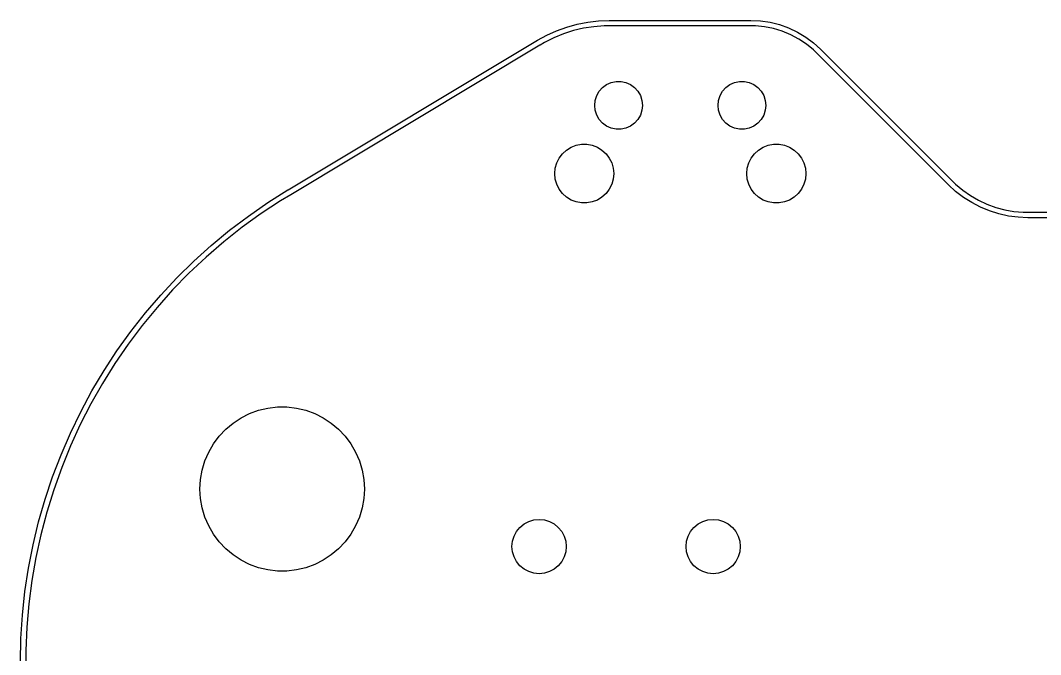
# Model space of a CAD drawing. Extents: x 96 to 246, y -139 to -34.
# Drawn here: x 95.51 to 132.74, y -59.78 to -36.64 of the extents above; entities that cross this region are included whole.
import ezdxf

# ---------------------------------------------------------------- set-up
doc = ezdxf.new("R2010")
doc.units = 0
doc.layers.add('BLACK', color=7, linetype='CONTINUOUS')

msp = doc.modelspace()

# ---------------------------------------------------------------- linework, layer by layer
at = {"layer": 'BLACK', "linetype": 'CONTINUOUS'}
for p, q in [((115.449541, -36.881473), (115.828897, -36.776394)), ((115.828897, -36.776394), (116.215227, -36.700888)), ((116.215227, -36.700888), (116.60623, -36.655407)), ((116.81033, -36.840183), (116.432972, -36.869372)), ((116.60623, -36.655407), (116.999577, -36.64022)), ((116.99931, -36.840219), (116.81033, -36.840183)), ((116.999573, -36.840245), (116.99931, -36.840219)), ((116.999575, -36.840246), (116.999573, -36.840245)), ((122.15777, -36.838337), (116.999575, -36.840246)), ((116.999577, -36.64022), (116.999577, -36.640246)), ((116.999577, -36.640246), (117.006709, -36.642157)), ((117.006709, -36.642157), (122.164905, -36.640249)), ((122.164902, -36.840249), (122.15777, -36.838337)), ((122.331933, -36.840253), (122.164902, -36.840249)), ((122.164905, -36.640249), (122.164907, -36.640249)), ((122.164907, -36.640249), (122.164908, -36.640249)), ((122.164908, -36.640249), (122.517768, -36.657593)), ((122.664387, -36.873003), (122.331933, -36.840253)), ((122.517768, -36.657593), (122.867228, -36.709436)), ((122.867228, -36.709436), (123.209926, -36.795279)), ((123.209926, -36.795279), (123.542561, -36.914295)), ((114.375666, -37.367021), (114.720742, -37.177676)), ((114.720742, -37.177676), (115.079421, -37.0155)), ((115.330028, -37.129497), (114.979395, -37.272004)), ((115.079421, -37.0155), (115.449541, -36.881473)), ((115.690609, -37.014461), (115.330028, -37.129497)), ((116.058988, -36.92758), (115.690609, -37.014461)), ((116.432972, -36.869372), (116.058988, -36.92758)), ((122.99203, -36.938179), (122.664387, -36.873003)), ((123.311709, -37.035152), (122.99203, -36.938179)), ((123.620344, -37.16299), (123.311709, -37.035152)), ((123.542561, -36.914295), (123.861929, -37.065339)), ((123.914964, -37.32046), (123.620344, -37.16299)), ((123.861929, -37.065339), (124.164957, -37.246957)), ((105.280402, -42.826411), (114.375643, -37.367032)), ((114.471425, -37.540566), (105.376185, -42.999946)), ((114.375643, -37.367032), (114.375666, -37.367021)), ((114.478544, -37.53853), (114.471425, -37.540566)), ((114.478545, -37.53853), (114.478544, -37.53853)), ((114.640799, -37.441131), (114.478545, -37.53853)), ((114.979395, -37.272004), (114.640799, -37.441131)), ((124.192733, -37.506047), (123.914964, -37.32046)), ((124.164957, -37.246957), (124.448726, -37.457399)), ((124.450976, -37.717964), (124.192733, -37.506047)), ((124.448726, -37.457399), (124.710504, -37.694639)), ((124.568868, -37.835845), (124.450976, -37.717964)), ((124.569065, -37.836085), (124.568868, -37.835845)), ((129.368673, -42.632984), (124.569065, -37.836085)), ((124.710504, -37.694639), (124.710483, -37.69466)), ((124.710483, -37.69466), (124.714181, -37.701064)), ((124.714181, -37.701064), (129.513786, -42.49796)), ((116.75617, -39.092225), (116.903652, -38.985073)), ((116.75617, -39.092225), (116.903652, -38.985073)), ((116.903652, -38.985073), (117.070189, -38.910926)), ((116.903652, -38.985073), (117.070189, -38.910926)), ((117.070189, -38.910926), (117.248503, -38.873024)), ((117.070189, -38.910926), (117.248503, -38.873024)), ((117.248503, -38.873024), (117.430801, -38.873024)), ((117.248503, -38.873024), (117.430801, -38.873024)), ((117.430801, -38.873024), (117.609115, -38.910926)), ((117.430801, -38.873024), (117.609115, -38.910926)), ((117.609115, -38.910926), (117.775652, -38.985073)), ((117.609115, -38.910926), (117.775652, -38.985073)), ((117.775652, -38.985073), (117.923134, -39.092225)), ((117.775652, -38.985073), (117.923134, -39.092225)), ((121.25617, -39.092225), (121.403652, -38.985073)), ((121.25617, -39.092225), (121.403652, -38.985073)), ((121.403652, -38.985073), (121.570189, -38.910926)), ((121.403652, -38.985073), (121.570189, -38.910926)), ((121.570189, -38.910926), (121.748503, -38.873024)), ((121.570189, -38.910926), (121.748503, -38.873024)), ((121.748503, -38.873024), (121.930801, -38.873024)), ((121.748503, -38.873024), (121.930801, -38.873024)), ((121.930801, -38.873024), (122.109115, -38.910926)), ((121.930801, -38.873024), (122.109115, -38.910926)), ((122.109115, -38.910926), (122.275652, -38.985073)), ((122.109115, -38.910926), (122.275652, -38.985073)), ((122.275652, -38.985073), (122.423134, -39.092225)), ((122.275652, -38.985073), (122.423134, -39.092225)), ((116.486707, -39.558948), (116.54304, -39.385573)), ((116.486707, -39.558948), (116.54304, -39.385573)), ((116.54304, -39.385573), (116.634189, -39.227698)), ((116.54304, -39.385573), (116.634189, -39.227698)), ((116.634189, -39.227698), (116.75617, -39.092225)), ((116.634189, -39.227698), (116.75617, -39.092225)), ((117.923134, -39.092225), (118.045115, -39.227698)), ((117.923134, -39.092225), (118.045115, -39.227698)), ((118.045115, -39.227698), (118.136264, -39.385573)), ((118.045115, -39.227698), (118.136264, -39.385573)), ((118.136264, -39.385573), (118.192597, -39.558948)), ((118.136264, -39.385573), (118.192597, -39.558948)), ((120.986707, -39.558948), (121.04304, -39.385573)), ((120.986707, -39.558948), (121.04304, -39.385573)), ((121.04304, -39.385573), (121.134189, -39.227698)), ((121.04304, -39.385573), (121.134189, -39.227698)), ((121.134189, -39.227698), (121.25617, -39.092225)), ((121.134189, -39.227698), (121.25617, -39.092225)), ((122.423134, -39.092225), (122.545115, -39.227698)), ((122.423134, -39.092225), (122.545115, -39.227698)), ((122.545115, -39.227698), (122.636264, -39.385573)), ((122.545115, -39.227698), (122.636264, -39.385573)), ((122.636264, -39.385573), (122.692597, -39.558948)), ((122.636264, -39.385573), (122.692597, -39.558948)), ((116.467652, -39.740247), (116.486707, -39.558948)), ((116.467652, -39.740247), (116.486707, -39.558948)), ((116.486707, -39.921546), (116.467652, -39.740247)), ((116.486707, -39.921546), (116.467652, -39.740247)), ((118.192597, -39.558948), (118.211652, -39.740247)), ((118.192597, -39.558948), (118.211652, -39.740247)), ((118.211652, -39.740247), (118.192597, -39.921546)), ((118.211652, -39.740247), (118.192597, -39.921546)), ((120.967652, -39.740247), (120.986707, -39.558948)), ((120.967652, -39.740247), (120.986707, -39.558948)), ((120.986707, -39.921546), (120.967652, -39.740247)), ((120.986707, -39.921546), (120.967652, -39.740247)), ((122.692597, -39.558948), (122.711652, -39.740247)), ((122.692597, -39.558948), (122.711652, -39.740247)), ((122.711652, -39.740247), (122.692597, -39.921546)), ((122.711652, -39.740247), (122.692597, -39.921546)), ((116.54304, -40.094921), (116.486707, -39.921546)), ((116.54304, -40.094921), (116.486707, -39.921546)), ((116.634189, -40.252796), (116.54304, -40.094921)), ((116.634189, -40.252796), (116.54304, -40.094921)), ((118.136264, -40.094921), (118.045115, -40.252796)), ((118.136264, -40.094921), (118.045115, -40.252796)), ((118.192597, -39.921546), (118.136264, -40.094921)), ((118.192597, -39.921546), (118.136264, -40.094921)), ((121.04304, -40.094921), (120.986707, -39.921546)), ((121.04304, -40.094921), (120.986707, -39.921546)), ((121.134189, -40.252796), (121.04304, -40.094921)), ((121.134189, -40.252796), (121.04304, -40.094921)), ((122.636264, -40.094921), (122.545115, -40.252796)), ((122.636264, -40.094921), (122.545115, -40.252796)), ((122.692597, -39.921546), (122.636264, -40.094921)), ((122.692597, -39.921546), (122.636264, -40.094921)), ((116.75617, -40.388269), (116.634189, -40.252796)), ((116.75617, -40.388269), (116.634189, -40.252796)), ((116.903652, -40.495421), (116.75617, -40.388269)), ((116.903652, -40.495421), (116.75617, -40.388269)), ((117.070189, -40.569568), (116.903652, -40.495421)), ((117.070189, -40.569568), (116.903652, -40.495421)), ((117.248503, -40.60747), (117.070189, -40.569568)), ((117.248503, -40.60747), (117.070189, -40.569568)), ((117.609115, -40.569568), (117.430801, -40.60747)), ((117.609115, -40.569568), (117.430801, -40.60747)), ((117.775652, -40.495421), (117.609115, -40.569568)), ((117.775652, -40.495421), (117.609115, -40.569568)), ((117.923134, -40.388269), (117.775652, -40.495421)), ((117.923134, -40.388269), (117.775652, -40.495421)), ((118.045115, -40.252796), (117.923134, -40.388269)), ((118.045115, -40.252796), (117.923134, -40.388269)), ((121.25617, -40.388269), (121.134189, -40.252796)), ((121.25617, -40.388269), (121.134189, -40.252796)), ((121.403652, -40.495421), (121.25617, -40.388269)), ((121.403652, -40.495421), (121.25617, -40.388269)), ((121.570189, -40.569568), (121.403652, -40.495421)), ((121.570189, -40.569568), (121.403652, -40.495421)), ((121.748503, -40.60747), (121.570189, -40.569568)), ((121.748503, -40.60747), (121.570189, -40.569568)), ((122.109115, -40.569568), (121.930801, -40.60747)), ((122.109115, -40.569568), (121.930801, -40.60747)), ((122.275652, -40.495421), (122.109115, -40.569568)), ((122.275652, -40.495421), (122.109115, -40.569568)), ((122.423134, -40.388269), (122.275652, -40.495421)), ((122.423134, -40.388269), (122.275652, -40.495421)), ((122.545115, -40.252796), (122.423134, -40.388269)), ((122.545115, -40.252796), (122.423134, -40.388269)), ((117.430801, -40.60747), (117.248503, -40.60747)), ((117.430801, -40.60747), (117.248503, -40.60747)), ((121.930801, -40.60747), (121.748503, -40.60747)), ((121.930801, -40.60747), (121.748503, -40.60747)), ((115.435614, -41.370782), (115.604592, -41.266156)), ((115.435614, -41.370782), (115.604592, -41.266156)), ((115.604592, -41.266156), (115.789917, -41.194361)), ((115.604592, -41.266156), (115.789917, -41.194361)), ((115.789917, -41.194361), (115.985279, -41.157841)), ((115.789917, -41.194361), (115.985279, -41.157841)), ((115.985279, -41.157841), (116.184025, -41.157841)), ((115.985279, -41.157841), (116.184025, -41.157841)), ((116.184025, -41.157841), (116.379387, -41.194361)), ((116.184025, -41.157841), (116.379387, -41.194361)), ((116.379387, -41.194361), (116.564712, -41.266156)), ((116.379387, -41.194361), (116.564712, -41.266156)), ((116.564712, -41.266156), (116.73369, -41.370782)), ((116.564712, -41.266156), (116.73369, -41.370782)), ((122.445614, -41.370782), (122.614592, -41.266156)), ((122.445614, -41.370782), (122.614592, -41.266156)), ((122.614592, -41.266156), (122.799917, -41.194361)), ((122.614592, -41.266156), (122.799917, -41.194361)), ((122.799917, -41.194361), (122.995279, -41.157841)), ((122.799917, -41.194361), (122.995279, -41.157841)), ((122.995279, -41.157841), (123.194025, -41.157841)), ((122.995279, -41.157841), (123.194025, -41.157841)), ((123.194025, -41.157841), (123.389387, -41.194361)), ((123.194025, -41.157841), (123.389387, -41.194361)), ((123.389387, -41.194361), (123.574712, -41.266156)), ((123.389387, -41.194361), (123.574712, -41.266156)), ((123.574712, -41.266156), (123.74369, -41.370782)), ((123.574712, -41.266156), (123.74369, -41.370782)), ((115.080379, -41.84119), (115.168968, -41.66328)), ((115.080379, -41.84119), (115.168968, -41.66328)), ((115.168968, -41.66328), (115.288739, -41.504677)), ((115.168968, -41.66328), (115.288739, -41.504677)), ((115.288739, -41.504677), (115.435614, -41.370782)), ((115.288739, -41.504677), (115.435614, -41.370782)), ((116.73369, -41.370782), (116.880565, -41.504677)), ((116.73369, -41.370782), (116.880565, -41.504677)), ((116.880565, -41.504677), (117.000336, -41.66328)), ((116.880565, -41.504677), (117.000336, -41.66328)), ((117.000336, -41.66328), (117.088925, -41.84119)), ((117.000336, -41.66328), (117.088925, -41.84119)), ((122.090379, -41.84119), (122.178968, -41.66328)), ((122.090379, -41.84119), (122.178968, -41.66328)), ((122.178968, -41.66328), (122.298739, -41.504677)), ((122.178968, -41.66328), (122.298739, -41.504677)), ((122.298739, -41.504677), (122.445614, -41.370782)), ((122.298739, -41.504677), (122.445614, -41.370782)), ((123.74369, -41.370782), (123.890565, -41.504677)), ((123.74369, -41.370782), (123.890565, -41.504677)), ((123.890565, -41.504677), (124.010336, -41.66328)), ((123.890565, -41.504677), (124.010336, -41.66328)), ((124.010336, -41.66328), (124.098925, -41.84119)), ((124.010336, -41.66328), (124.098925, -41.84119)), ((115.007652, -42.230247), (115.02599, -42.032349)), ((115.007652, -42.230247), (115.02599, -42.032349)), ((115.02599, -42.032349), (115.080379, -41.84119)), ((115.02599, -42.032349), (115.080379, -41.84119)), ((117.088925, -41.84119), (117.143314, -42.032349)), ((117.088925, -41.84119), (117.143314, -42.032349)), ((117.143314, -42.032349), (117.161652, -42.230247)), ((117.143314, -42.032349), (117.161652, -42.230247)), ((122.017652, -42.230247), (122.03599, -42.032349)), ((122.017652, -42.230247), (122.03599, -42.032349)), ((122.03599, -42.032349), (122.090379, -41.84119)), ((122.03599, -42.032349), (122.090379, -41.84119)), ((124.098925, -41.84119), (124.153314, -42.032349)), ((124.098925, -41.84119), (124.153314, -42.032349)), ((124.153314, -42.032349), (124.171652, -42.230247)), ((124.153314, -42.032349), (124.171652, -42.230247)), ((115.02599, -42.428145), (115.007652, -42.230247)), ((115.02599, -42.428145), (115.007652, -42.230247)), ((115.080379, -42.619304), (115.02599, -42.428145)), ((115.080379, -42.619304), (115.02599, -42.428145)), ((117.143314, -42.428145), (117.088925, -42.619304)), ((117.143314, -42.428145), (117.088925, -42.619304)), ((117.161652, -42.230247), (117.143314, -42.428145)), ((117.161652, -42.230247), (117.143314, -42.428145)), ((122.03599, -42.428145), (122.017652, -42.230247)), ((122.03599, -42.428145), (122.017652, -42.230247)), ((122.090379, -42.619304), (122.03599, -42.428145)), ((122.090379, -42.619304), (122.03599, -42.428145)), ((124.153314, -42.428145), (124.098925, -42.619304)), ((124.153314, -42.428145), (124.098925, -42.619304)), ((124.171652, -42.230247), (124.153314, -42.428145)), ((124.171652, -42.230247), (124.153314, -42.428145)), ((115.168968, -42.797214), (115.080379, -42.619304)), ((115.168968, -42.797214), (115.080379, -42.619304)), ((115.288739, -42.955817), (115.168968, -42.797214)), ((115.288739, -42.955817), (115.168968, -42.797214)), ((117.000336, -42.797214), (116.880565, -42.955817)), ((117.000336, -42.797214), (116.880565, -42.955817)), ((117.088925, -42.619304), (117.000336, -42.797214)), ((117.088925, -42.619304), (117.000336, -42.797214)), ((122.178968, -42.797214), (122.090379, -42.619304)), ((122.178968, -42.797214), (122.090379, -42.619304)), ((122.298739, -42.955817), (122.178968, -42.797214)), ((122.298739, -42.955817), (122.178968, -42.797214)), ((124.010336, -42.797214), (123.890565, -42.955817)), ((124.010336, -42.797214), (123.890565, -42.955817)), ((124.098925, -42.619304), (124.010336, -42.797214)), ((124.098925, -42.619304), (124.010336, -42.797214)), ((129.372371, -42.639388), (129.368673, -42.632984)), ((129.372367, -42.639392), (129.372371, -42.639388)), ((129.63608, -42.881029), (129.372367, -42.639392)), ((129.513786, -42.49796), (129.513789, -42.497962)), ((129.513789, -42.497962), (129.513788, -42.497962)), ((129.513788, -42.497962), (129.513791, -42.497965)), ((129.513791, -42.497965), (129.513832, -42.498015)), ((129.513832, -42.498015), (129.634192, -42.618368)), ((129.634192, -42.618368), (129.895076, -42.837267)), ((104.543075, -43.288171), (105.273285, -42.828446)), ((105.376172, -42.999951), (105.009814, -43.219741)), ((105.273285, -42.828448), (105.280402, -42.826411)), ((105.273285, -42.828446), (105.273285, -42.828448)), ((105.376185, -42.999946), (105.376172, -42.999951)), ((115.435614, -43.089712), (115.288739, -42.955817)), ((115.435614, -43.089712), (115.288739, -42.955817)), ((115.604592, -43.194338), (115.435614, -43.089712)), ((115.604592, -43.194338), (115.435614, -43.089712)), ((116.73369, -43.089712), (116.564712, -43.194338)), ((116.73369, -43.089712), (116.564712, -43.194338)), ((116.880565, -42.955817), (116.73369, -43.089712)), ((116.880565, -42.955817), (116.73369, -43.089712)), ((122.445614, -43.089712), (122.298739, -42.955817)), ((122.445614, -43.089712), (122.298739, -42.955817)), ((122.614592, -43.194338), (122.445614, -43.089712)), ((122.614592, -43.194338), (122.445614, -43.089712)), ((123.74369, -43.089712), (123.574712, -43.194338)), ((123.74369, -43.089712), (123.574712, -43.194338)), ((123.890565, -42.955817), (123.74369, -43.089712)), ((123.890565, -42.955817), (123.74369, -43.089712)), ((129.919849, -43.098764), (129.63608, -42.881029)), ((129.895076, -42.837267), (130.174046, -43.032597)), ((130.221514, -43.290939), (129.919849, -43.098764)), ((130.174046, -43.032597), (130.468977, -43.202871)), ((103.83327, -43.778811), (104.543075, -43.288171)), ((105.009814, -43.219741), (104.296642, -43.690412)), ((115.789917, -43.266133), (115.604592, -43.194338)), ((115.789917, -43.266133), (115.604592, -43.194338)), ((115.985279, -43.302653), (115.789917, -43.266133)), ((115.985279, -43.302653), (115.789917, -43.266133)), ((116.184025, -43.302653), (115.985279, -43.302653)), ((116.184025, -43.302653), (115.985279, -43.302653)), ((116.379387, -43.266133), (116.184025, -43.302653)), ((116.379387, -43.266133), (116.184025, -43.302653)), ((116.564712, -43.194338), (116.379387, -43.266133)), ((116.564712, -43.194338), (116.379387, -43.266133)), ((122.799917, -43.266133), (122.614592, -43.194338)), ((122.799917, -43.266133), (122.614592, -43.194338)), ((122.995279, -43.302653), (122.799917, -43.266133)), ((122.995279, -43.302653), (122.799917, -43.266133)), ((123.194025, -43.302653), (122.995279, -43.302653)), ((123.194025, -43.302653), (122.995279, -43.302653)), ((123.389387, -43.266133), (123.194025, -43.302653)), ((123.389387, -43.266133), (123.194025, -43.302653)), ((123.574712, -43.194338), (123.389387, -43.266133)), ((123.574712, -43.194338), (123.389387, -43.266133)), ((130.538778, -43.456094), (130.221514, -43.290939)), ((130.468977, -43.202871), (130.777625, -43.346794)), ((130.86923, -43.592971), (130.538778, -43.456094)), ((130.777625, -43.346794), (131.097642, -43.463271)), ((131.097642, -43.463271), (131.426592, -43.551416)), ((103.145176, -44.299465), (103.83327, -43.778811)), ((104.296642, -43.690412), (103.604327, -44.191259)), ((131.210352, -43.700528), (130.86923, -43.592971)), ((131.55955, -43.777946), (131.210352, -43.700528)), ((131.426592, -43.551416), (131.761972, -43.610556)), ((131.914167, -43.824638), (131.55955, -43.777946)), ((131.761972, -43.610556), (132.101231, -43.640244)), ((132.271504, -43.840247), (131.914167, -43.824638)), ((132.101231, -43.640244), (132.271508, -43.640247)), ((132.271506, -43.840247), (132.271504, -43.840246)), ((132.271504, -43.840246), (132.271504, -43.840247)), ((137.579761, -43.838335), (132.271506, -43.840247)), ((132.271508, -43.640247), (132.27864, -43.642158)), ((132.27864, -43.642158), (137.586896, -43.640247)), ((103.604327, -44.191259), (102.934147, -44.721358)), ((102.480063, -44.84917), (103.145176, -44.299465)), ((101.839155, -45.426916), (102.480063, -44.84917)), ((102.934147, -44.721358), (102.287335, -45.279732)), ((102.287335, -45.279732), (101.665084, -45.865353)), ((101.223635, -46.031636), (101.839155, -45.426916)), ((100.634635, -46.662216), (101.223635, -46.031636)), ((101.665084, -45.865353), (101.068541, -46.47714)), ((101.068541, -46.47714), (100.498806, -47.113967)), ((100.073243, -47.317495), (100.634635, -46.662216)), ((100.498806, -47.113967), (99.956927, -47.774659)), ((99.540492, -47.996265), (100.073243, -47.317495)), ((99.037364, -48.697275), (99.540492, -47.996265)), ((99.956927, -47.774659), (99.443904, -48.458)), ((98.564786, -49.419232), (99.037364, -48.697275)), ((99.443904, -48.458), (98.960682, -49.162729)), ((98.12363, -50.160807), (98.564786, -49.419232)), ((98.960682, -49.162729), (98.508152, -49.887549)), ((97.714708, -50.920633), (98.12363, -50.160807)), ((98.508152, -49.887549), (98.087148, -50.631123)), ((97.338774, -51.697309), (97.714708, -50.920633)), ((98.087148, -50.631123), (97.698445, -51.392081)), ((103.564652, -51.142171), (103.876413, -50.985599)), ((103.564652, -51.142171), (103.876413, -50.985599)), ((103.876413, -50.985599), (104.204242, -50.866278)), ((103.876413, -50.985599), (104.204242, -50.866278)), ((104.204242, -50.866278), (104.543707, -50.785824)), ((104.204242, -50.866278), (104.543707, -50.785824)), ((104.543707, -50.785824), (104.890218, -50.745323)), ((104.543707, -50.785824), (104.890218, -50.745323)), ((104.890218, -50.745323), (105.239086, -50.745323)), ((104.890218, -50.745323), (105.239086, -50.745323)), ((105.239086, -50.745323), (105.585597, -50.785824)), ((105.239086, -50.745323), (105.585597, -50.785824)), ((105.585597, -50.785824), (105.925062, -50.866278)), ((105.585597, -50.785824), (105.925062, -50.866278)), ((105.925062, -50.866278), (106.252891, -50.985599)), ((105.925062, -50.866278), (106.252891, -50.985599)), ((106.252891, -50.985599), (106.564652, -51.142171)), ((106.252891, -50.985599), (106.564652, -51.142171)), ((103.005927, -51.558126), (103.273176, -51.333877)), ((103.005927, -51.558126), (103.273176, -51.333877)), ((103.273176, -51.333877), (103.564652, -51.142171)), ((103.273176, -51.333877), (103.564652, -51.142171)), ((106.564652, -51.142171), (106.856128, -51.333877)), ((106.564652, -51.142171), (106.856128, -51.333877)), ((106.856128, -51.333877), (107.123377, -51.558126)), ((106.856128, -51.333877), (107.123377, -51.558126)), ((96.99652, -52.489404), (97.338774, -51.697309)), ((97.698445, -51.392081), (97.342761, -52.169021)), ((102.766519, -51.811884), (103.005927, -51.558126)), ((102.766519, -51.811884), (103.005927, -51.558126)), ((107.123377, -51.558126), (107.362785, -51.811884)), ((107.123377, -51.558126), (107.362785, -51.811884)), ((102.383754, -52.393849), (102.558189, -52.09172)), ((102.383754, -52.393849), (102.558189, -52.09172)), ((102.558189, -52.09172), (102.766519, -51.811884)), ((102.558189, -52.09172), (102.766519, -51.811884)), ((107.362785, -51.811884), (107.571115, -52.09172)), ((107.362785, -51.811884), (107.571115, -52.09172)), ((107.571115, -52.09172), (107.74555, -52.393849)), ((107.571115, -52.09172), (107.74555, -52.393849)), ((97.342761, -52.169021), (97.020749, -52.96051)), ((102.245574, -52.714187), (102.383754, -52.393849)), ((102.245574, -52.714187), (102.383754, -52.393849)), ((107.74555, -52.393849), (107.88373, -52.714187)), ((107.74555, -52.393849), (107.88373, -52.714187)), ((96.688579, -53.295459), (96.99652, -52.489404)), ((102.145517, -53.048399), (102.245574, -52.714187)), ((102.145517, -53.048399), (102.245574, -52.714187)), ((107.88373, -52.714187), (107.983787, -53.048399)), ((107.88373, -52.714187), (107.983787, -53.048399)), ((97.020749, -52.96051), (96.733004, -53.765091)), ((102.084937, -53.391968), (102.145517, -53.048399)), ((102.084937, -53.391968), (102.145517, -53.048399)), ((107.983787, -53.048399), (108.044367, -53.391968)), ((107.983787, -53.048399), (108.044367, -53.391968)), ((96.415516, -54.113987), (96.688579, -53.295459)), ((102.064652, -53.740247), (102.084937, -53.391968)), ((102.064652, -53.740247), (102.084937, -53.391968)), ((108.044367, -53.391968), (108.064652, -53.740247)), ((108.044367, -53.391968), (108.064652, -53.740247)), ((96.733004, -53.765091), (96.480057, -54.58128)), ((102.084937, -54.088526), (102.064652, -53.740247)), ((102.084937, -54.088526), (102.064652, -53.740247)), ((108.064652, -53.740247), (108.044367, -54.088526)), ((108.064652, -53.740247), (108.044367, -54.088526)), ((96.177835, -54.943481), (96.415516, -54.113987)), ((102.145517, -54.432095), (102.084937, -54.088526)), ((102.145517, -54.432095), (102.084937, -54.088526)), ((108.044367, -54.088526), (107.983787, -54.432095)), ((108.044367, -54.088526), (107.983787, -54.432095)), ((96.480057, -54.58128), (96.262373, -55.407573)), ((102.245574, -54.766307), (102.145517, -54.432095)), ((102.245574, -54.766307), (102.145517, -54.432095)), ((107.983787, -54.432095), (107.88373, -54.766307)), ((107.983787, -54.432095), (107.88373, -54.766307)), ((95.975975, -55.782412), (96.177835, -54.943481)), ((102.383754, -55.086645), (102.245574, -54.766307)), ((102.383754, -55.086645), (102.245574, -54.766307)), ((102.558189, -55.388774), (102.383754, -55.086645)), ((102.558189, -55.388774), (102.383754, -55.086645)), ((107.74555, -55.086645), (107.571115, -55.388774)), ((107.74555, -55.086645), (107.571115, -55.388774)), ((107.88373, -54.766307), (107.74555, -55.086645)), ((107.88373, -54.766307), (107.74555, -55.086645)), ((113.738909, -55.139504), (113.889082, -55.016261)), ((113.738909, -55.139504), (113.889082, -55.016261)), ((113.889082, -55.016261), (114.060413, -54.924682)), ((113.889082, -55.016261), (114.060413, -54.924682)), ((114.060413, -54.924682), (114.246317, -54.868289)), ((114.060413, -54.924682), (114.246317, -54.868289)), ((114.246317, -54.868289), (114.439652, -54.849247)), ((114.246317, -54.868289), (114.439652, -54.849247)), ((114.439652, -54.849247), (114.632987, -54.868289)), ((114.439652, -54.849247), (114.632987, -54.868289)), ((114.632987, -54.868289), (114.818891, -54.924682)), ((114.632987, -54.868289), (114.818891, -54.924682)), ((114.818891, -54.924682), (114.990222, -55.016261)), ((114.818891, -54.924682), (114.990222, -55.016261)), ((114.990222, -55.016261), (115.140395, -55.139504)), ((114.990222, -55.016261), (115.140395, -55.139504)), ((120.088909, -55.139504), (120.239082, -55.016261)), ((120.088909, -55.139504), (120.239082, -55.016261)), ((120.239082, -55.016261), (120.410413, -54.924682)), ((120.239082, -55.016261), (120.410413, -54.924682)), ((120.410413, -54.924682), (120.596317, -54.868289)), ((120.410413, -54.924682), (120.596317, -54.868289)), ((120.596317, -54.868289), (120.789652, -54.849247)), ((120.596317, -54.868289), (120.789652, -54.849247)), ((120.789652, -54.849247), (120.982987, -54.868289)), ((120.789652, -54.849247), (120.982987, -54.868289)), ((120.982987, -54.868289), (121.168891, -54.924682)), ((120.982987, -54.868289), (121.168891, -54.924682)), ((121.168891, -54.924682), (121.340222, -55.016261)), ((121.168891, -54.924682), (121.340222, -55.016261)), ((121.340222, -55.016261), (121.490395, -55.139504)), ((121.340222, -55.016261), (121.490395, -55.139504)), ((96.262373, -55.407573), (96.080353, -56.242448)), ((102.766519, -55.66861), (102.558189, -55.388774)), ((102.766519, -55.66861), (102.558189, -55.388774)), ((107.571115, -55.388774), (107.362785, -55.66861)), ((107.571115, -55.388774), (107.362785, -55.66861)), ((113.524087, -55.461008), (113.615666, -55.289677)), ((113.524087, -55.461008), (113.615666, -55.289677)), ((113.615666, -55.289677), (113.738909, -55.139504)), ((113.615666, -55.289677), (113.738909, -55.139504)), ((115.140395, -55.139504), (115.263638, -55.289677)), ((115.140395, -55.139504), (115.263638, -55.289677)), ((115.263638, -55.289677), (115.355217, -55.461008)), ((115.263638, -55.289677), (115.355217, -55.461008)), ((119.874087, -55.461008), (119.965666, -55.289677)), ((119.874087, -55.461008), (119.965666, -55.289677)), ((119.965666, -55.289677), (120.088909, -55.139504)), ((119.965666, -55.289677), (120.088909, -55.139504)), ((121.490395, -55.139504), (121.613638, -55.289677)), ((121.490395, -55.139504), (121.613638, -55.289677)), ((121.613638, -55.289677), (121.705217, -55.461008)), ((121.613638, -55.289677), (121.705217, -55.461008)), ((95.810307, -56.629233), (95.975975, -55.782412)), ((103.005927, -55.922368), (102.766519, -55.66861)), ((103.005927, -55.922368), (102.766519, -55.66861)), ((107.362785, -55.66861), (107.123377, -55.922368)), ((107.362785, -55.66861), (107.123377, -55.922368)), ((113.448652, -55.840247), (113.467694, -55.646912)), ((113.448652, -55.840247), (113.467694, -55.646912)), ((113.467694, -55.646912), (113.524087, -55.461008)), ((113.467694, -55.646912), (113.524087, -55.461008)), ((115.355217, -55.461008), (115.41161, -55.646912)), ((115.355217, -55.461008), (115.41161, -55.646912)), ((115.41161, -55.646912), (115.430652, -55.840247)), ((115.41161, -55.646912), (115.430652, -55.840247)), ((119.798652, -55.840247), (119.817694, -55.646912)), ((119.798652, -55.840247), (119.817694, -55.646912)), ((119.817694, -55.646912), (119.874087, -55.461008)), ((119.817694, -55.646912), (119.874087, -55.461008)), ((121.705217, -55.461008), (121.76161, -55.646912)), ((121.705217, -55.461008), (121.76161, -55.646912)), ((121.76161, -55.646912), (121.780652, -55.840247)), ((121.76161, -55.646912), (121.780652, -55.840247)), ((103.273176, -56.146617), (103.005927, -55.922368)), ((103.273176, -56.146617), (103.005927, -55.922368)), ((103.564652, -56.338323), (103.273176, -56.146617)), ((103.564652, -56.338323), (103.273176, -56.146617)), ((106.856128, -56.146617), (106.564652, -56.338323)), ((106.856128, -56.146617), (106.564652, -56.338323)), ((107.123377, -55.922368), (106.856128, -56.146617)), ((107.123377, -55.922368), (106.856128, -56.146617)), ((113.467694, -56.033582), (113.448652, -55.840247)), ((113.467694, -56.033582), (113.448652, -55.840247)), ((113.524087, -56.219486), (113.467694, -56.033582)), ((113.524087, -56.219486), (113.467694, -56.033582)), ((115.41161, -56.033582), (115.355217, -56.219486)), ((115.41161, -56.033582), (115.355217, -56.219486)), ((115.430652, -55.840247), (115.41161, -56.033582)), ((115.430652, -55.840247), (115.41161, -56.033582)), ((119.817694, -56.033582), (119.798652, -55.840247)), ((119.817694, -56.033582), (119.798652, -55.840247)), ((119.874087, -56.219486), (119.817694, -56.033582)), ((119.874087, -56.219486), (119.817694, -56.033582)), ((121.76161, -56.033582), (121.705217, -56.219486)), ((121.76161, -56.033582), (121.705217, -56.219486)), ((121.780652, -55.840247), (121.76161, -56.033582)), ((121.780652, -55.840247), (121.76161, -56.033582)), ((96.080353, -56.242448), (95.934333, -57.084365)), ((103.876413, -56.494895), (103.564652, -56.338323)), ((103.876413, -56.494895), (103.564652, -56.338323)), ((104.204242, -56.614216), (103.876413, -56.494895)), ((104.204242, -56.614216), (103.876413, -56.494895)), ((106.252891, -56.494895), (105.925062, -56.614216)), ((106.252891, -56.494895), (105.925062, -56.614216)), ((106.564652, -56.338323), (106.252891, -56.494895)), ((106.564652, -56.338323), (106.252891, -56.494895)), ((113.615666, -56.390817), (113.524087, -56.219486)), ((113.615666, -56.390817), (113.524087, -56.219486)), ((113.738909, -56.54099), (113.615666, -56.390817)), ((113.738909, -56.54099), (113.615666, -56.390817)), ((113.889082, -56.664233), (113.738909, -56.54099)), ((113.889082, -56.664233), (113.738909, -56.54099)), ((115.140395, -56.54099), (114.990222, -56.664233)), ((115.140395, -56.54099), (114.990222, -56.664233)), ((115.263638, -56.390817), (115.140395, -56.54099)), ((115.263638, -56.390817), (115.140395, -56.54099)), ((115.355217, -56.219486), (115.263638, -56.390817)), ((115.355217, -56.219486), (115.263638, -56.390817)), ((119.965666, -56.390817), (119.874087, -56.219486)), ((119.965666, -56.390817), (119.874087, -56.219486)), ((120.088909, -56.54099), (119.965666, -56.390817)), ((120.088909, -56.54099), (119.965666, -56.390817)), ((120.239082, -56.664233), (120.088909, -56.54099)), ((120.239082, -56.664233), (120.088909, -56.54099)), ((121.490395, -56.54099), (121.340222, -56.664233)), ((121.490395, -56.54099), (121.340222, -56.664233)), ((121.613638, -56.390817), (121.490395, -56.54099)), ((121.613638, -56.390817), (121.490395, -56.54099)), ((121.705217, -56.219486), (121.613638, -56.390817)), ((121.705217, -56.219486), (121.613638, -56.390817)), ((95.681136, -57.482385), (95.810307, -56.629233)), ((104.543707, -56.69467), (104.204242, -56.614216)), ((104.543707, -56.69467), (104.204242, -56.614216)), ((104.890218, -56.735171), (104.543707, -56.69467)), ((104.890218, -56.735171), (104.543707, -56.69467)), ((105.239086, -56.735171), (104.890218, -56.735171)), ((105.239086, -56.735171), (104.890218, -56.735171)), ((105.585597, -56.69467), (105.239086, -56.735171)), ((105.585597, -56.69467), (105.239086, -56.735171)), ((105.925062, -56.614216), (105.585597, -56.69467)), ((105.925062, -56.614216), (105.585597, -56.69467)), ((114.060413, -56.755812), (113.889082, -56.664233)), ((114.060413, -56.755812), (113.889082, -56.664233)), ((114.246317, -56.812205), (114.060413, -56.755812)), ((114.246317, -56.812205), (114.060413, -56.755812)), ((114.439652, -56.831247), (114.246317, -56.812205)), ((114.439652, -56.831247), (114.246317, -56.812205)), ((114.632987, -56.812205), (114.439652, -56.831247)), ((114.632987, -56.812205), (114.439652, -56.831247)), ((114.818891, -56.755812), (114.632987, -56.812205)), ((114.818891, -56.755812), (114.632987, -56.812205)), ((114.990222, -56.664233), (114.818891, -56.755812)), ((114.990222, -56.664233), (114.818891, -56.755812)), ((120.410413, -56.755812), (120.239082, -56.664233)), ((120.410413, -56.755812), (120.239082, -56.664233)), ((120.596317, -56.812205), (120.410413, -56.755812)), ((120.596317, -56.812205), (120.410413, -56.755812)), ((120.789652, -56.831247), (120.596317, -56.812205)), ((120.789652, -56.831247), (120.596317, -56.812205)), ((120.982987, -56.812205), (120.789652, -56.831247)), ((120.982987, -56.812205), (120.789652, -56.831247)), ((121.168891, -56.755812), (120.982987, -56.812205)), ((121.168891, -56.755812), (120.982987, -56.812205)), ((121.340222, -56.664233), (121.168891, -56.755812)), ((121.340222, -56.664233), (121.168891, -56.755812)), ((95.934333, -57.084365), (95.824582, -57.931774)), ((95.588701, -58.340294), (95.681136, -57.482385)), ((95.824582, -57.931774), (95.751303, -58.783113)), ((95.533173, -59.201379), (95.588701, -58.340294)), ((95.751303, -58.783113), (95.71463, -59.636812)), ((95.514652, -60.064055), (95.533173, -59.201379)), ((95.71463, -59.636812), (95.714652, -60.064055))]:
    msp.add_line(p, q, dxfattribs=at)

doc.saveas('drawing.dxf')
